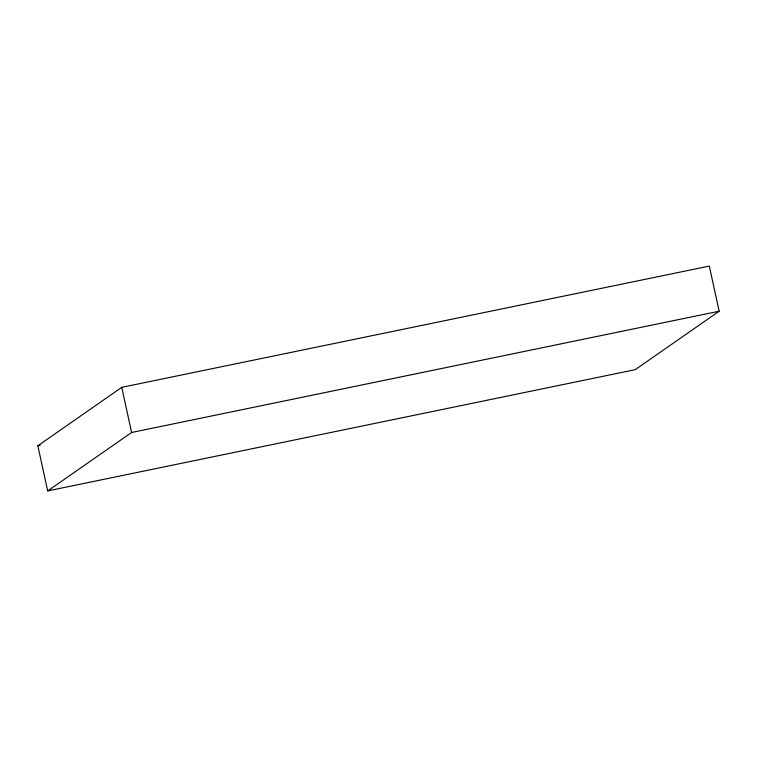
<?xml version="1.0" encoding="UTF-8"?>
<svg xmlns="http://www.w3.org/2000/svg" width="757" height="757" viewBox="0 0 757 757"><rect width="100%" height="100%" fill="white"/><g stroke="black" fill="none" stroke-linecap="round" stroke-linejoin="round"><path stroke-width="1.14" d="M37.85 445.778L121.763 387.338L709.309 266.076L719.15 311.222L635.237 369.662L47.691 490.924L37.85 445.778L40.159 445.305M47.691 490.924L131.604 432.484L719.15 311.222M121.763 387.338L131.604 432.484"/></g></svg>
